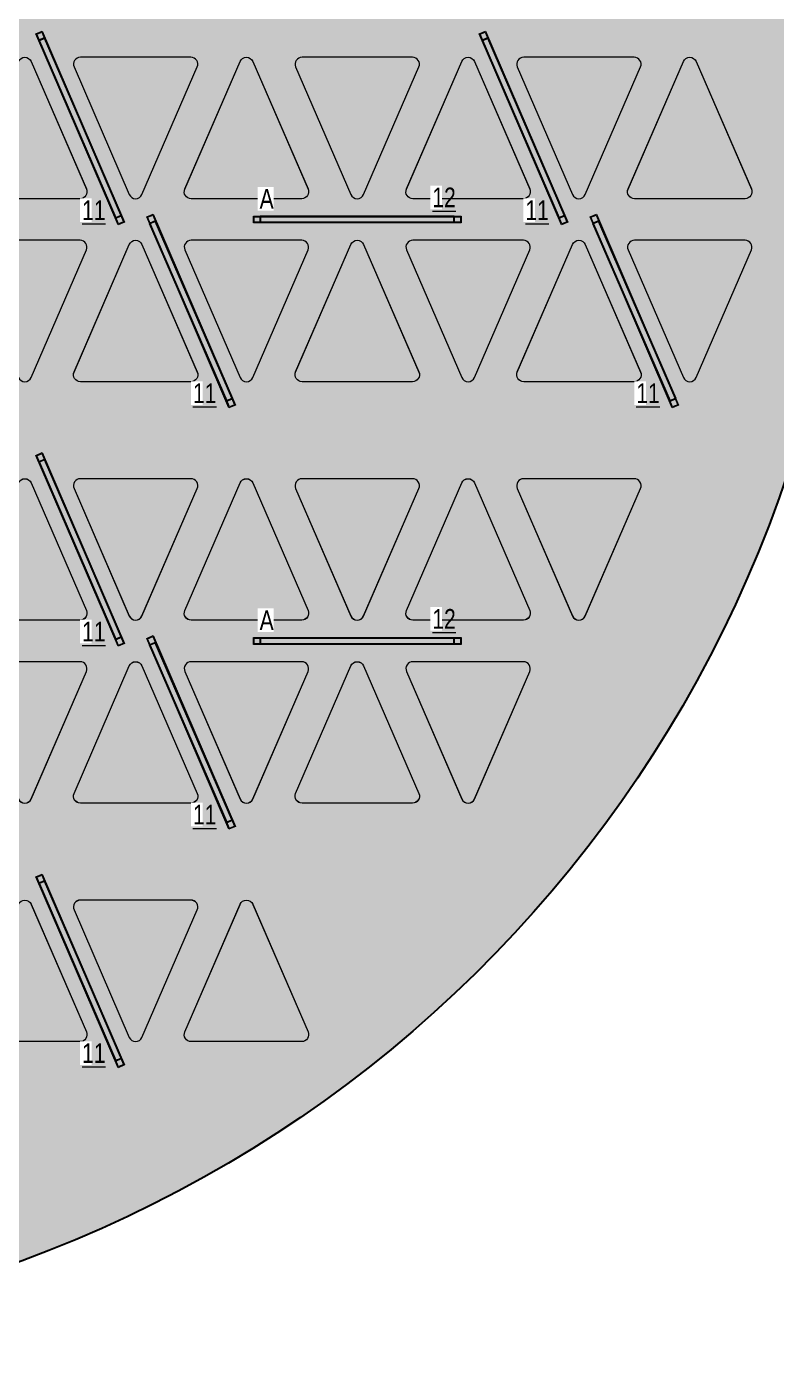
# Model space of a CAD drawing. Header units: millimetres. Extents: x -547274 to 397870, y -45599 to 141350.
# Drawn here: x -59006 to -53597, y 106111 to 115820 of the extents above; entities that cross this region are included whole.
import ezdxf

# ---------------------------------------------------------------- set-up
doc = ezdxf.new("R2010")
doc.units = ezdxf.units.MM
for name, color, linetype, lineweight in [('_ЭОМ_ОБЩ_Освещение_текст тип светильника', 172, 'Continuous', 50), ('_ЭОМ_светильник А', 1, 'Continuous', 35), ('_ЭОМ_светильник Р', 4, 'Continuous', 35), ('АР_Потолки_Штриховка', 252, 'Continuous', 0)]:
    doc.layers.add(name, color=color, linetype=linetype, lineweight=lineweight)
doc.layers.add('RAL 9010', color=7, linetype='Continuous')
for name, color, linetype, lineweight, true_color in [('АР_Потолок_RAL 095 85 40', 7, 'Continuous', 5, 0xddc87a), ('АР_Потолок_RAL 100 70 20', 7, 'Continuous', 5, 0xb3ac85), ('АР_Потолок_Покраска', 7, 'Continuous', 5, 0x007399)]:
    doc.layers.add(name, color=color, linetype=linetype, lineweight=lineweight, true_color=true_color)
doc.styles.add('ГОСТ', font='cad.shx', dxfattribs={"width": 0.8})

# ---------------------------------------------------------------- blocks, each defined once
blk = doc.blocks.new('RVE-PLS5070-1500-P')
at = {"color": 0, "linetype": 'ByBlock', "lineweight": -2, "ltscale": 40}
for points in [[(750, -25), (-750, -25), (-750, 25), (750, 25)], [(745, -20), (-745, -20), (-745, 20), (745, 20)]]:
    blk.add_lwpolyline(points, close=True, dxfattribs=at)

msp = doc.modelspace()

# ---------------------------------------------------------------- hatches: boundary and pattern name
at = {"layer": 'RAL 9010', "ltscale": 100, "true_color": 0xe1be89}
h = msp.add_hatch(color=31, dxfattribs=at)
h.dxf.hatch_style = 1
h.paths.add_polyline_path([(-57776.0873375806, 115530.8079810905, 0.539690900055195), (-57821.96767303203, 115600.6824583525), (-58619.67044902113, 115600.6824583525, 0.5396909000551948), (-58665.55078418527, 115530.8079815281), (-58266.69939611963, 114610.057442022, 0.6566107862158973), (-58174.93872545669, 114610.057442022)])
h = msp.add_hatch(color=31, dxfattribs=at)
h.dxf.hatch_style = 1
h.paths.add_polyline_path([(-55774.93872545763, 115570.5569352631, 0.6566107861821062), (-55866.6993961187, 115570.5569352631), (-56265.55078418433, 114649.8063958763, 0.5396909000704397), (-56219.67044902113, 114579.9319190497), (-55421.96767303203, 114579.9319190497, 0.539690900070439), (-55376.08733758154, 114649.8063963139)])
h = msp.add_hatch(color=31, dxfattribs=at)
h.dxf.hatch_style = 1
h.paths.add_polyline_path([(-57819.67044906027, 114279.9319190497, 0.5396909000551953), (-57865.55078416971, 114210.0574423085), (-57466.69939611963, 113289.3069028384, 0.6566107862158973), (-57374.93872545669, 113289.3069028384), (-56976.08733759615, 114210.057441871, 0.5396909000551949), (-57021.96767299289, 114279.9319190497)])
h = msp.add_hatch(color=31, dxfattribs=at)
h.dxf.hatch_style = 1
h.paths.add_polyline_path([(-55465.55078418527, 113329.0558565713, 0.5396909000551949), (-55419.67044902113, 113259.1813797469), (-54621.96767303203, 113259.1813797469, 0.5396909000551949), (-54576.0873375806, 113329.0558570089), (-54974.93872545669, 114249.8063960774, 0.6566107862158973), (-55066.69939611963, 114249.8063960774)])
h = msp.add_hatch(color=31, dxfattribs=at)
h.dxf.hatch_style = 1
h.paths.add_polyline_path([(-58974.93872545763, 112529.0558566575, 0.6566107861821062), (-59066.6993961187, 112529.0558566575), (-59465.55078418433, 111608.3053172707, 0.5396909000704397), (-59419.67044902113, 111538.430840444), (-58621.96767303203, 111538.430840444, 0.539690900070439), (-58576.08733758154, 111608.3053177082)])
h = msp.add_hatch(color=31, dxfattribs=at)
h.dxf.hatch_style = 1
h.paths.add_polyline_path([(-56666.69939611963, 111568.5563634164, 0.6566107862158973), (-56574.93872545669, 111568.5563634164), (-56176.0873375806, 112489.3069024849, 0.5396909000551949), (-56221.96767303203, 112559.1813797469), (-57019.67044902113, 112559.1813797469, 0.5396909000551949), (-57065.55078418527, 112489.3069029224)])
h = msp.add_hatch(color=31, dxfattribs=at)
h.dxf.hatch_style = 1
h.paths.add_polyline_path([(-58174.93872545669, 111208.3053174717, 0.6566107862158973), (-58266.69939611963, 111208.3053174717), (-58665.55078418527, 110287.5547779657, 0.5396909000551949), (-58619.67044902113, 110217.6803011412), (-57821.96767303203, 110217.6803011412, 0.5396909000551945), (-57776.0873375806, 110287.5547784032)])
h = msp.add_hatch(color=31, dxfattribs=at)
h.dxf.hatch_style = 1
h.paths.add_polyline_path([(-55866.69939611963, 110247.8058242328, 0.6566107862158973), (-55774.93872545669, 110247.8058242328), (-55376.08733759615, 111168.5563632653, 0.5396909000551943), (-55421.96767299289, 111238.430840444), (-56219.67044906027, 111238.430840444, 0.5396909000551955), (-56265.55078416971, 111168.5563637029)])
h = msp.add_hatch(color=31, dxfattribs=at)
h.dxf.hatch_style = 1
h.paths.add_polyline_path([(-57374.93872545763, 109487.5547780518, 0.6566107861821062), (-57466.6993961187, 109487.5547780518), (-57865.55078418433, 108566.804238665, 0.5396909000704397), (-57819.67044902113, 108496.9297618384), (-57021.96767303203, 108496.9297618384, 0.539690900070439), (-56976.08733758154, 108566.8042391026)])
at = {"layer": 'АР_Потолки_Штриховка', "ltscale": 100, "true_color": 0xf8f6b0}
h = msp.add_hatch(color=51, dxfattribs=at)
h.dxf.hatch_style = 1
h.paths.add_polyline_path([(-58326.23800943852, 114460.5081544036), (-58878.71103380681, 115735.9976959342), (-58915.41530130864, 115720.0981143827), (-58362.94227694035, 114444.6085727329)])
h = msp.add_hatch(color=51, dxfattribs=at)
h.dxf.hatch_style = 1
h.paths.add_polyline_path([(-55126.23800943852, 114460.5081544036), (-55678.71103380681, 115735.9976959342), (-55715.41530130864, 115720.0981143827), (-55162.94227694035, 114444.6085727329)])
h = msp.add_hatch(color=51, dxfattribs=at)
h.dxf.hatch_style = 1
h.paths.add_polyline_path([(-57526.23800943852, 113139.7576151604), (-58078.71103380681, 114415.247156691), (-58115.41530130864, 114399.3475751395), (-57562.94227694035, 113123.8580334897)])
h = msp.add_hatch(color=51, dxfattribs=at)
h.dxf.hatch_style = 1
h.paths.add_polyline_path([(-57315.81817816258, 114449.9319190497), (-55925.81817816258, 114449.9319190497), (-55925.81817816258, 114409.9319190497), (-57315.81817816258, 114409.9319190497)])
h = msp.add_hatch(color=51, dxfattribs=at)
h.dxf.hatch_style = 1
h.paths.add_polyline_path([(-54326.23800943852, 113139.7576151604), (-54878.71103380681, 114415.247156691), (-54915.41530130864, 114399.3475751395), (-54362.94227694035, 113123.8580334897)])
h = msp.add_hatch(color=51, dxfattribs=at)
h.dxf.hatch_style = 1
h.paths.add_polyline_path([(-58326.23800943852, 111419.007075798), (-58878.71103380681, 112694.4966173286), (-58915.41530130864, 112678.597035777), (-58362.94227694035, 111403.1074941272)])
h = msp.add_hatch(color=51, dxfattribs=at)
h.dxf.hatch_style = 1
h.paths.add_polyline_path([(-57526.23800943852, 110098.2565365548), (-58078.71103380681, 111373.7460780854), (-58115.41530130864, 111357.8464965338), (-57562.94227694035, 110082.356954884)])
h = msp.add_hatch(color=51, dxfattribs=at)
h.dxf.hatch_style = 1
h.paths.add_polyline_path([(-57315.81817816258, 111408.430840444), (-55925.81817816258, 111408.430840444), (-55925.81817816258, 111368.430840444), (-57315.81817816258, 111368.430840444)])
h = msp.add_hatch(color=51, dxfattribs=at)
h.dxf.hatch_style = 1
h.paths.add_polyline_path([(-58326.23800943852, 108377.5059971923), (-58878.71103380681, 109652.9955387229), (-58915.41530130864, 109637.0959571714), (-58362.94227694035, 108361.6064155216)])
at = {"layer": 'АР_Потолок_RAL 095 85 40', "transparency": 33554687}
h = msp.add_hatch(color=256, dxfattribs=at)
h.dxf.hatch_style = 1
h.paths.add_polyline_path([(-58974.93872545763, 115570.5569352631, 0.6566107861821062), (-59066.6993961187, 115570.5569352631), (-59465.55078418433, 114649.8063958763, 0.5396909000704397), (-59419.67044902113, 114579.9319190497), (-58621.96767303203, 114579.9319190497, 0.539690900070439), (-58576.08733758154, 114649.8063963139)])
h = msp.add_hatch(color=256, dxfattribs=at)
h.dxf.hatch_style = 1
h.paths.add_polyline_path([(-56666.69939611963, 114610.057442022, 0.6566107862158973), (-56574.93872545669, 114610.057442022), (-56176.0873375806, 115530.8079810905, 0.5396909000551949), (-56221.96767303203, 115600.6824583525), (-57019.67044902113, 115600.6824583525, 0.5396909000551949), (-57065.55078418527, 115530.8079815281)])
h = msp.add_hatch(color=256, dxfattribs=at)
h.dxf.hatch_style = 1
h.paths.add_polyline_path([(-54174.93872545763, 115570.5569352631, 0.6566107861821062), (-54266.6993961187, 115570.5569352631), (-54665.55078418433, 114649.8063958763, 0.5396909000704397), (-54619.67044902113, 114579.9319190497), (-53821.96767303203, 114579.9319190497, 0.539690900070439), (-53776.08733758154, 114649.8063963139)])
h = msp.add_hatch(color=256, dxfattribs=at)
h.dxf.hatch_style = 1
h.paths.add_polyline_path([(-58174.93872545669, 114249.8063960774, 0.6566107862158973), (-58266.69939611963, 114249.8063960774), (-58665.55078418527, 113329.0558565713, 0.5396909000551949), (-58619.67044902113, 113259.1813797469), (-57821.96767303203, 113259.1813797469, 0.5396909000551945), (-57776.0873375806, 113329.0558570089)])
h = msp.add_hatch(color=256, dxfattribs=at)
h.dxf.hatch_style = 1
h.paths.add_polyline_path([(-55866.69939611963, 113289.3069028384, 0.6566107862158973), (-55774.93872545669, 113289.3069028384), (-55376.08733759615, 114210.057441871, 0.5396909000551943), (-55421.96767299289, 114279.9319190497), (-56219.67044906027, 114279.9319190497, 0.5396909000551955), (-56265.55078416971, 114210.0574423085)])
h = msp.add_hatch(color=256, dxfattribs=at)
h.dxf.hatch_style = 1
h.paths.add_polyline_path([(-57374.93872545763, 112529.0558566575, 0.6566107861821062), (-57466.6993961187, 112529.0558566575), (-57865.55078418433, 111608.3053172707, 0.5396909000704397), (-57819.67044902113, 111538.430840444), (-57021.96767303203, 111538.430840444, 0.539690900070439), (-56976.08733758154, 111608.3053177082)])
h = msp.add_hatch(color=256, dxfattribs=at)
h.dxf.hatch_style = 1
h.paths.add_polyline_path([(-55066.69939611963, 111568.5563634164, 0.6566107862158973), (-54974.93872545669, 111568.5563634164), (-54576.0873375806, 112489.3069024849, 0.5396909000551949), (-54621.96767303203, 112559.1813797469), (-55419.67044902113, 112559.1813797469, 0.5396909000551949), (-55465.55078418527, 112489.3069029224)])
h = msp.add_hatch(color=256, dxfattribs=at)
h.dxf.hatch_style = 1
h.paths.add_polyline_path([(-59066.69939611963, 110247.8058242328, 0.6566107862158973), (-58974.93872545669, 110247.8058242328), (-58576.08733759615, 111168.5563632653, 0.5396909000551943), (-58621.96767299289, 111238.430840444), (-59419.67044906027, 111238.430840444, 0.5396909000551955), (-59465.55078416971, 111168.5563637029)])
h = msp.add_hatch(color=256, dxfattribs=at)
h.dxf.hatch_style = 1
h.paths.add_polyline_path([(-57065.55078418527, 110287.5547779657, 0.5396909000551949), (-57019.67044902113, 110217.6803011412), (-56221.96767303203, 110217.6803011412, 0.5396909000551949), (-56176.0873375806, 110287.5547784032), (-56574.93872545669, 111208.3053174717, 0.6566107862158973), (-56666.69939611963, 111208.3053174717)])
h = msp.add_hatch(color=256, dxfattribs=at)
h.dxf.hatch_style = 1
h.paths.add_polyline_path([(-57776.0873375806, 109447.8058238792, 0.539690900055195), (-57821.96767303203, 109517.6803011412), (-58619.67044902113, 109517.6803011412, 0.5396909000551948), (-58665.55078418527, 109447.8058243168), (-58266.69939611963, 108527.0552848107, 0.6566107862158973), (-58174.93872545669, 108527.0552848107)])
at = {"layer": 'АР_Потолок_RAL 100 70 20', "transparency": 33554687}
h = msp.add_hatch(color=256, dxfattribs=at)
h.dxf.hatch_style = 1
h.paths.add_polyline_path([(-57374.93872545763, 115570.5569352631, 0.6566107861821062), (-57466.6993961187, 115570.5569352631), (-57865.55078418433, 114649.8063958763, 0.5396909000704397), (-57819.67044902113, 114579.9319190497), (-57021.96767303203, 114579.9319190497, 0.539690900070439), (-56976.08733758154, 114649.8063963139)])
h = msp.add_hatch(color=256, dxfattribs=at)
h.dxf.hatch_style = 1
h.paths.add_polyline_path([(-55066.69939611963, 114610.057442022, 0.6566107862158973), (-54974.93872545669, 114610.057442022), (-54576.0873375806, 115530.8079810905, 0.5396909000551949), (-54621.96767303203, 115600.6824583525), (-55419.67044902113, 115600.6824583525, 0.5396909000551949), (-55465.55078418527, 115530.8079815281)])
h = msp.add_hatch(color=256, dxfattribs=at)
h.dxf.hatch_style = 1
h.paths.add_polyline_path([(-59066.69939611963, 113289.3069028384, 0.6566107862158973), (-58974.93872545669, 113289.3069028384), (-58576.08733759615, 114210.057441871, 0.5396909000551943), (-58621.96767299289, 114279.9319190497), (-59419.67044906027, 114279.9319190497, 0.5396909000551955), (-59465.55078416971, 114210.0574423085)])
h = msp.add_hatch(color=256, dxfattribs=at)
h.dxf.hatch_style = 1
h.paths.add_polyline_path([(-57065.55078418527, 113329.0558565713, 0.5396909000551949), (-57019.67044902113, 113259.1813797469), (-56221.96767303203, 113259.1813797469, 0.5396909000551949), (-56176.0873375806, 113329.0558570089), (-56574.93872545669, 114249.8063960774, 0.6566107862158973), (-56666.69939611963, 114249.8063960774)])
h = msp.add_hatch(color=256, dxfattribs=at)
h.dxf.hatch_style = 1
h.paths.add_polyline_path([(-54266.69939611963, 113289.3069028384, 0.6566107862158973), (-54174.93872545669, 113289.3069028384), (-53776.08733759615, 114210.057441871, 0.5396909000551943), (-53821.96767299289, 114279.9319190497), (-54619.67044906027, 114279.9319190497, 0.5396909000551955), (-54665.55078416971, 114210.0574423085)])
h = msp.add_hatch(color=256, dxfattribs=at)
h.dxf.hatch_style = 1
h.paths.add_polyline_path([(-57776.0873375806, 112489.3069024849, 0.539690900055195), (-57821.96767303203, 112559.1813797469), (-58619.67044902113, 112559.1813797469, 0.5396909000551948), (-58665.55078418527, 112489.3069029224), (-58266.69939611963, 111568.5563634164, 0.6566107862158973), (-58174.93872545669, 111568.5563634164)])
h = msp.add_hatch(color=256, dxfattribs=at)
h.dxf.hatch_style = 1
h.paths.add_polyline_path([(-55774.93872545763, 112529.0558566575, 0.6566107861821062), (-55866.6993961187, 112529.0558566575), (-56265.55078418433, 111608.3053172707, 0.5396909000704397), (-56219.67044902113, 111538.430840444), (-55421.96767303203, 111538.430840444, 0.539690900070439), (-55376.08733758154, 111608.3053177082)])
h = msp.add_hatch(color=256, dxfattribs=at)
h.dxf.hatch_style = 1
h.paths.add_polyline_path([(-57819.67044906027, 111238.430840444, 0.5396909000551953), (-57865.55078416971, 111168.5563637029), (-57466.69939611963, 110247.8058242328, 0.6566107862158973), (-57374.93872545669, 110247.8058242328), (-56976.08733759615, 111168.5563632653, 0.5396909000551949), (-57021.96767299289, 111238.430840444)])
h = msp.add_hatch(color=256, dxfattribs=at)
h.dxf.hatch_style = 1
h.paths.add_polyline_path([(-58974.93872545763, 109487.5547780518, 0.6566107861821062), (-59066.6993961187, 109487.5547780518), (-59465.55078418433, 108566.804238665, 0.5396909000704397), (-59419.67044902113, 108496.9297618384), (-58621.96767303203, 108496.9297618384, 0.539690900070439), (-58576.08733758154, 108566.8042391026)])
at = {"layer": 'АР_Потолок_Покраска'}
h = msp.add_hatch(dxfattribs=at)
h.set_pattern_fill('CROSS', color=256, scale=25)
h.set_pattern_definition([(0, (0, 0), (158.75, 158.75), [79.375, -238.125]), (90, (39.6875, -39.6875), (-158.75, 158.75), [79.375, -238.125])])
h.paths.add_polyline_path([(-59095.75909551562, 112400.6824583648), (-59495.75909551562, 112400.6824583648), (-59495.75909551556, 112800.6824583648), (-59095.75909551565, 112800.6824583648)], flags=16)
edge = h.paths.add_edge_path()
edge.add_line((-75318.65711988448, 112800.6872824757), (-75318.65621402282, 118400.7051538053))
edge.add_line((-75318.65621402282, 118400.7051538053), (-52995.75909551513, 118400.6824583647))
edge.add_line((-52995.75909551513, 118400.6824583647), (-52995.75909551525, 124800.6824583525))
edge.add_line((-52995.75909551525, 124800.6824583525), (-53495.75909551539, 124800.6824583525))
edge.add_line((-53495.75909551539, 124800.6824583525), (-53495.75909551539, 124500.6824583525))
edge.add_line((-53495.75909551539, 124500.6824583525), (-59095.75909551562, 124500.6824583525))
edge.add_line((-59095.75909551562, 124500.6824583525), (-59095.75909551562, 127350.6824583525))
edge.add_line((-59095.75909551562, 127350.6824583525), (-49605.75909737786, 127350.6824583523))
edge.add_line((-49605.75909737786, 127350.6824583523), (-49605.75910657821, 124550.6824583525))
edge.add_line((-49605.75910657821, 124550.6824583525), (-47965.75909551531, 124550.6824583525))
edge.add_line((-47965.75909551531, 124550.6824583525), (-47965.75909551531, 121094.6499491803))
edge.add_line((-47965.75909551531, 121094.6499491803), (-47195.9223950997, 121094.6499491803))
edge.add_line((-47195.9223950997, 121094.6499491803), (-47195.85140171847, 118800.6824583525))
edge.add_line((-47195.85140171847, 118800.6824583525), (-47495.75909551527, 118800.6824583525))
edge.add_line((-47495.75909551527, 118800.6824583525), (-47495.75909551527, 118400.6824583525))
edge.add_line((-47495.75909551527, 118400.6824583525), (-47195.75909551528, 118400.6824583648))
edge.add_line((-47195.75909551528, 118400.6824583648), (-47195.75909551528, 115850.6824583648))
edge.add_line((-47195.75909551528, 115850.6824583648), (-53060.75909551539, 115850.6824583603))
edge.add_line((-53060.75909551539, 115850.6824583603), (-53060.75909551102, 114910.6824584058))
edge.add_arc((-62185.86614970997, 115502.5789154782), 9144.283469276654, 272.8206375194019, 356.28873106615686, ccw=False)
edge.add_line((-61735.88026475391, 106369.3739539203), (-62545.88026494134, 106369.3739539417))
edge.add_line((-62545.88026494134, 106369.3739539417), (-62545.88150275618, 102401.5583957712))
edge.add_line((-62545.88150275618, 102401.5583957712), (-65255.75701391246, 102401.5583957712))
edge.add_line((-65255.75701391246, 102401.5583957712), (-65255.75701391246, 106400.6824583525))
edge.add_line((-65255.75701391246, 106400.6824583525), (-65095.759095516, 106400.6824583525))
edge.add_line((-65095.759095516, 106400.6824583525), (-65095.75909551579, 112800.6824583525))
edge.add_line((-65095.75909551579, 112800.6824583525), (-75318.65711988448, 112800.6872824757))

# ---------------------------------------------------------------- linework, layer by layer
msp.add_lwpolyline([(-75318.65621402282, 118400.7051538053), (-52995.75909551513, 118400.6824583647), (-52995.75909551525, 124800.6824583525), (-53495.75909551539, 124800.6824583525), (-53495.75909551539, 124500.6824583525), (-59095.75909551562, 124500.6824583525), (-59095.75909551562, 127350.6824583525), (-49605.75909737786, 127350.6824583523), (-49605.75910657821, 124550.6824583525), (-47965.75909551531, 124550.6824583525), (-47965.75909551531, 121094.6499491803), (-47195.9223950997, 121094.6499491803), (-47195.85140171847, 118800.6824583525), (-47495.75909551527, 118800.6824583525), (-47495.75909551527, 118400.6824583525), (-47195.75909551528, 118400.6824583648), (-47195.75909551528, 115850.6824583648), (-53060.75909551539, 115850.6824583603), (-53060.75909551102, 114910.6824584058, -0.3812035354375316), (-61735.88026475391, 106369.3739539203), (-62545.88026494134, 106369.3739539417), (-62545.88150275618, 102401.5583957712)], format="xyb")
at = {"layer": 'АР_Потолки_Штриховка', "color": 18, "ltscale": 100, "true_color": 0x000000}
for points in [[(-58319.64380930425, 114457.9156772012), (-58876.11044786931, 115742.5731772298), (-58921.99078272343, 115722.698700201), (-58365.52414415837, 114438.0412001724)], [(-58326.21929071904, 114460.5162630195), (-58878.71103380681, 115735.9976959342), (-58915.41530130864, 115720.0981143827), (-58362.92355822087, 114444.616681468)], [(-55119.64380930425, 114457.9156772012), (-55676.11044786931, 115742.5731772298), (-55721.99078272343, 115722.698700201), (-55165.52414415837, 114438.0412001724)], [(-55126.21929071904, 114460.5162630195), (-55678.71103380681, 115735.9976959342), (-55715.41530130864, 115720.0981143827), (-55162.92355822087, 114444.616681468)], [(-57519.64380930425, 113137.165137958), (-58076.11044786931, 114421.8226379866), (-58121.99078272343, 114401.9481609578), (-57565.52414415837, 113117.2906609292)], [(-57526.21929071904, 113139.7657237763), (-58078.71103380681, 114415.247156691), (-58115.41530130864, 114399.3475751395), (-57562.92355822087, 113123.8661422247)], [(-57320.81817816258, 114454.9319190497), (-55920.81817816258, 114454.9319190497), (-55920.81817816258, 114404.9319190497), (-57320.81817816258, 114404.9319190497)], [(-57315.81817816258, 114449.9319190497), (-55925.81817816258, 114449.9319190497), (-55925.81817816258, 114409.9319190497), (-57315.81817816258, 114409.9319190497)], [(-54319.64380930425, 113137.165137958), (-54876.11044786931, 114421.8226379866), (-54921.99078272343, 114401.9481609578), (-54365.52414415837, 113117.2906609292)], [(-54326.21929071904, 113139.7657237763), (-54878.71103380681, 114415.247156691), (-54915.41530130864, 114399.3475751395), (-54362.92355822087, 113123.8661422247)], [(-58319.64380930425, 111416.4145985956), (-58876.11044786931, 112701.0720986242), (-58921.99078272343, 112681.1976215953), (-58365.52414415837, 111396.5401215667)], [(-58326.21929071904, 111419.0151844139), (-58878.71103380681, 112694.4966173286), (-58915.41530130864, 112678.597035777), (-58362.92355822087, 111403.1156028623)], [(-57519.64380930425, 110095.6640593523), (-58076.11044786931, 111380.321559381), (-58121.99078272343, 111360.4470823521), (-57565.52414415837, 110075.7895823235)], [(-57526.21929071904, 110098.2646451706), (-58078.71103380681, 111373.7460780854), (-58115.41530130864, 111357.8464965338), (-57562.92355822087, 110082.3650636191)], [(-57320.81817816258, 111413.430840444), (-55920.81817816258, 111413.430840444), (-55920.81817816258, 111363.430840444), (-57320.81817816258, 111363.430840444)], [(-57315.81817816258, 111408.430840444), (-55925.81817816258, 111408.430840444), (-55925.81817816258, 111368.430840444), (-57315.81817816258, 111368.430840444)], [(-58319.64380930425, 108374.9135199899), (-58876.11044786931, 109659.5710200185), (-58921.99078272343, 109639.6965429897), (-58365.52414415837, 108355.0390429611)], [(-58326.21929071904, 108377.5141058082), (-58878.71103380681, 109652.9955387229), (-58915.41530130864, 109637.0959571714), (-58362.92355822087, 108361.6145242567)]]:
    msp.add_lwpolyline(points, close=True, dxfattribs=at)
at = {"layer": 'АР_Потолки_Штриховка', "color": 18, "lineweight": 18, "ltscale": 100, "true_color": 0x000000}
for points in [[(-58319.64380930441, 114457.4167564336), (-58876.11044786948, 115742.0742564622), (-58921.9907827236, 115722.1997794333), (-58365.52414415854, 114437.5422794047)], [(-58326.21929071921, 114460.0173422519), (-58878.71103380698, 115735.4987751666), (-58915.41530130881, 115719.5991936151), (-58362.92355822104, 114444.1177607003)], [(-55119.64380930441, 114457.4167564336), (-55676.11044786948, 115742.0742564622), (-55721.9907827236, 115722.1997794333), (-55165.52414415854, 114437.5422794047)], [(-55126.21929071921, 114460.0173422519), (-55678.71103380698, 115735.4987751666), (-55715.41530130881, 115719.5991936151), (-55162.92355822104, 114444.1177607003)], [(-57519.64380930441, 113136.6662171904), (-58076.11044786948, 114421.323717219), (-58121.9907827236, 114401.4492401901), (-57565.52414415854, 113116.7917401615)], [(-57526.21929071921, 113139.2668030086), (-58078.71103380698, 114414.7482359234), (-58115.41530130881, 114398.8486543718), (-57562.92355822104, 113123.3672214571)], [(-57320.81817816275, 114454.432998282), (-55920.81817816275, 114454.432998282), (-55920.81817816275, 114404.432998282), (-57320.81817816275, 114404.432998282)], [(-57315.81817816275, 114449.432998282), (-55925.81817816275, 114449.432998282), (-55925.81817816275, 114409.432998282), (-57315.81817816275, 114409.432998282)], [(-54319.64380930441, 113136.6662171904), (-54876.11044786948, 114421.323717219), (-54921.9907827236, 114401.4492401901), (-54365.52414415854, 113116.7917401615)], [(-54326.21929071921, 113139.2668030086), (-54878.71103380698, 114414.7482359234), (-54915.41530130881, 114398.8486543718), (-54362.92355822104, 113123.3672214571)], [(-58319.64380930441, 111415.9156778279), (-58876.11044786948, 112700.5731778565), (-58921.9907827236, 112680.6987008277), (-58365.52414415854, 111396.0412007991)], [(-58326.21929071921, 111418.5162636462), (-58878.71103380698, 112693.997696561), (-58915.41530130881, 112678.0981150094), (-58362.92355822104, 111402.6166820947)], [(-57519.64380930441, 110095.1651385847), (-58076.11044786948, 111379.8226386133), (-58121.9907827236, 111359.9481615845), (-57565.52414415854, 110075.2906615559)], [(-57526.21929071921, 110097.765724403), (-58078.71103380698, 111373.2471573177), (-58115.41530130881, 111357.3475757662), (-57562.92355822104, 110081.8661428514)], [(-57320.81817816275, 111412.9319196764), (-55920.81817816275, 111412.9319196764), (-55920.81817816275, 111362.9319196764), (-57320.81817816275, 111362.9319196764)], [(-57315.81817816275, 111407.9319196764), (-55925.81817816275, 111407.9319196764), (-55925.81817816275, 111367.9319196764), (-57315.81817816275, 111367.9319196764)], [(-58319.64380930441, 108374.4145992223), (-58876.11044786948, 109659.0720992509), (-58921.9907827236, 109639.197622222), (-58365.52414415854, 108354.5401221934)], [(-58326.21929071921, 108377.0151850406), (-58878.71103380698, 109652.4966179553), (-58915.41530130881, 109636.5970364037), (-58362.92355822104, 108361.115603489)]]:
    msp.add_lwpolyline(points, close=True, dxfattribs=at)
at = {"layer": 'АР_Потолки_Штриховка', "color": 18, "ltscale": 100, "true_color": 0x000000}
for points in [[(-58576.0873374796, 114649.8063960785, -0.5396909000634912), (-58621.9676732874, 114579.9319190497), (-59419.6704492426, 114579.9319190497, -0.5396909000634947), (-59465.55078409673, 114649.8063960785), (-59066.69939611913, 115570.5569352622, -0.6566107861974896), (-58974.9387254572, 115570.5569352622), (-58576.0873374796, 114649.8063960785)], [(-57776.0873374796, 115530.8079813237, 0.5396909000634912), (-57821.9676732874, 115600.6824583525), (-58619.6704492426, 115600.6824583525, 0.5396909000634947), (-58665.55078409673, 115530.8079813237), (-58266.69939611913, 114610.0574420208, 0.6566107861974896), (-58174.9387254572, 114610.0574420208), (-57776.0873374796, 115530.8079813237)], [(-56976.0873374796, 114649.8063960785, -0.5396909000634912), (-57021.9676732874, 114579.9319190497), (-57819.6704492426, 114579.9319190497, -0.5396909000634947), (-57865.55078409673, 114649.8063960785), (-57466.69939611913, 115570.5569352622, -0.6566107861974896), (-57374.9387254572, 115570.5569352622), (-56976.0873374796, 114649.8063960785)], [(-56176.0873374796, 115530.8079813237, 0.5396909000634912), (-56221.9676732874, 115600.6824583525), (-57019.6704492426, 115600.6824583525, 0.5396909000634947), (-57065.55078409673, 115530.8079813237), (-56666.69939611913, 114610.0574420208, 0.6566107861974896), (-56574.9387254572, 114610.0574420208), (-56176.0873374796, 115530.8079813237)], [(-55376.0873374796, 114649.8063960785, -0.5396909000634912), (-55421.9676732874, 114579.9319190497), (-56219.6704492426, 114579.9319190497, -0.5396909000634947), (-56265.55078409673, 114649.8063960785), (-55866.69939611913, 115570.5569352622, -0.6566107861974896), (-55774.9387254572, 115570.5569352622), (-55376.0873374796, 114649.8063960785)], [(-54576.0873374796, 115530.8079813237, 0.5396909000634912), (-54621.9676732874, 115600.6824583525), (-55419.6704492426, 115600.6824583525, 0.5396909000634947), (-55465.55078409673, 115530.8079813237), (-55066.69939611913, 114610.0574420208, 0.6566107861974896), (-54974.9387254572, 114610.0574420208), (-54576.0873374796, 115530.8079813237)], [(-53776.0873374796, 114649.8063960785, -0.5396909000634912), (-53821.9676732874, 114579.9319190497), (-54619.6704492426, 114579.9319190497, -0.5396909000634947), (-54665.55078409673, 114649.8063960785), (-54266.69939611913, 115570.5569352622, -0.6566107861974896), (-54174.9387254572, 115570.5569352622), (-53776.0873374796, 114649.8063960785)], [(-58576.0873374796, 114210.0574421401, 0.5396909000634912), (-58621.9676732874, 114279.9319190497), (-59419.6704492426, 114279.9319190497, 0.5396909000634947), (-59465.55078409673, 114210.0574421401), (-59066.69939611913, 113289.3069028372, 0.6566107861974896), (-58974.9387254572, 113289.3069028372), (-58576.0873374796, 114210.0574421401)], [(-57776.0873374796, 113329.0558567757, -0.5396909000634912), (-57821.9676732874, 113259.1813797469), (-58619.6704492426, 113259.1813797469, -0.5396909000634947), (-58665.55078409673, 113329.0558567757), (-58266.69939611913, 114249.8063960785, -0.6566107861974896), (-58174.9387254572, 114249.8063960785), (-57776.0873374796, 113329.0558567757)], [(-56976.0873374796, 114210.0574421401, 0.5396909000634912), (-57021.9676732874, 114279.9319190497), (-57819.6704492426, 114279.9319190497, 0.5396909000634947), (-57865.55078409673, 114210.0574421401), (-57466.69939611913, 113289.3069028372, 0.6566107861974896), (-57374.9387254572, 113289.3069028372), (-56976.0873374796, 114210.0574421401)], [(-56176.0873374796, 113329.0558567757, -0.5396909000634912), (-56221.9676732874, 113259.1813797469), (-57019.6704492426, 113259.1813797469, -0.5396909000634947), (-57065.55078409673, 113329.0558567757), (-56666.69939611913, 114249.8063960785, -0.6566107861974896), (-56574.9387254572, 114249.8063960785), (-56176.0873374796, 113329.0558567757)], [(-55376.0873374796, 114210.0574421401, 0.5396909000634912), (-55421.9676732874, 114279.9319190497), (-56219.6704492426, 114279.9319190497, 0.5396909000634947), (-56265.55078409673, 114210.0574421401), (-55866.69939611913, 113289.3069028372, 0.6566107861974896), (-55774.9387254572, 113289.3069028372), (-55376.0873374796, 114210.0574421401)], [(-54576.0873374796, 113329.0558567757, -0.5396909000634912), (-54621.9676732874, 113259.1813797469), (-55419.6704492426, 113259.1813797469, -0.5396909000634947), (-55465.55078409673, 113329.0558567757), (-55066.69939611913, 114249.8063960785, -0.6566107861974896), (-54974.9387254572, 114249.8063960785), (-54576.0873374796, 113329.0558567757)], [(-53776.0873374796, 114210.0574421401, 0.5396909000634912), (-53821.9676732874, 114279.9319190497), (-54619.6704492426, 114279.9319190497, 0.5396909000634947), (-54665.55078409673, 114210.0574421401), (-54266.69939611913, 113289.3069028372, 0.6566107861974896), (-54174.9387254572, 113289.3069028372), (-53776.0873374796, 114210.0574421401)], [(-58576.0873374796, 111608.3053174729, -0.5396909000634912), (-58621.9676732874, 111538.430840444), (-59419.6704492426, 111538.430840444, -0.5396909000634947), (-59465.55078409673, 111608.3053174729), (-59066.69939611913, 112529.0558566565, -0.6566107861974896), (-58974.9387254572, 112529.0558566565), (-58576.0873374796, 111608.3053174729)], [(-57776.0873374796, 112489.306902718, 0.5396909000634912), (-57821.9676732874, 112559.1813797469), (-58619.6704492426, 112559.1813797469, 0.5396909000634947), (-58665.55078409673, 112489.306902718), (-58266.69939611913, 111568.5563634152, 0.6566107861974896), (-58174.9387254572, 111568.5563634152), (-57776.0873374796, 112489.306902718)], [(-56976.0873374796, 111608.3053174729, -0.5396909000634912), (-57021.9676732874, 111538.430840444), (-57819.6704492426, 111538.430840444, -0.5396909000634947), (-57865.55078409673, 111608.3053174729), (-57466.69939611913, 112529.0558566565, -0.6566107861974896), (-57374.9387254572, 112529.0558566565), (-56976.0873374796, 111608.3053174729)], [(-56176.0873374796, 112489.306902718, 0.5396909000634912), (-56221.9676732874, 112559.1813797469), (-57019.6704492426, 112559.1813797469, 0.5396909000634947), (-57065.55078409673, 112489.306902718), (-56666.69939611913, 111568.5563634152, 0.6566107861974896), (-56574.9387254572, 111568.5563634152), (-56176.0873374796, 112489.306902718)], [(-55376.0873374796, 111608.3053174729, -0.5396909000634912), (-55421.9676732874, 111538.430840444), (-56219.6704492426, 111538.430840444, -0.5396909000634947), (-56265.55078409673, 111608.3053174729), (-55866.69939611913, 112529.0558566565, -0.6566107861974896), (-55774.9387254572, 112529.0558566565), (-55376.0873374796, 111608.3053174729)], [(-54576.0873374796, 112489.306902718, 0.5396909000634912), (-54621.9676732874, 112559.1813797469), (-55419.6704492426, 112559.1813797469, 0.5396909000634947), (-55465.55078409673, 112489.306902718), (-55066.69939611913, 111568.5563634152, 0.6566107861974896), (-54974.9387254572, 111568.5563634152), (-54576.0873374796, 112489.306902718)], [(-58576.0873374796, 111168.5563635344, 0.5396909000634912), (-58621.9676732874, 111238.430840444), (-59419.6704492426, 111238.430840444, 0.5396909000634947), (-59465.55078409673, 111168.5563635344), (-59066.69939611913, 110247.8058242316, 0.6566107861974896), (-58974.9387254572, 110247.8058242316), (-58576.0873374796, 111168.5563635344)], [(-57776.0873374796, 110287.5547781701, -0.5396909000634912), (-57821.9676732874, 110217.6803011412), (-58619.6704492426, 110217.6803011412, -0.5396909000634947), (-58665.55078409673, 110287.5547781701), (-58266.69939611913, 111208.3053174729, -0.6566107861974896), (-58174.9387254572, 111208.3053174729), (-57776.0873374796, 110287.5547781701)], [(-56976.0873374796, 111168.5563635344, 0.5396909000634912), (-57021.9676732874, 111238.430840444), (-57819.6704492426, 111238.430840444, 0.5396909000634947), (-57865.55078409673, 111168.5563635344), (-57466.69939611913, 110247.8058242316, 0.6566107861974896), (-57374.9387254572, 110247.8058242316), (-56976.0873374796, 111168.5563635344)], [(-56176.0873374796, 110287.5547781701, -0.5396909000634912), (-56221.9676732874, 110217.6803011412), (-57019.6704492426, 110217.6803011412, -0.5396909000634947), (-57065.55078409673, 110287.5547781701), (-56666.69939611913, 111208.3053174729, -0.6566107861974896), (-56574.9387254572, 111208.3053174729), (-56176.0873374796, 110287.5547781701)], [(-55376.0873374796, 111168.5563635344, 0.5396909000634912), (-55421.9676732874, 111238.430840444), (-56219.6704492426, 111238.430840444, 0.5396909000634947), (-56265.55078409673, 111168.5563635344), (-55866.69939611913, 110247.8058242316, 0.6566107861974896), (-55774.9387254572, 110247.8058242316), (-55376.0873374796, 111168.5563635344)], [(-58576.0873374796, 108566.8042388672, -0.5396909000634912), (-58621.9676732874, 108496.9297618384), (-59419.6704492426, 108496.9297618384, -0.5396909000634947), (-59465.55078409673, 108566.8042388672), (-59066.69939611913, 109487.5547780508, -0.6566107861974896), (-58974.9387254572, 109487.5547780508), (-58576.0873374796, 108566.8042388672)], [(-57776.0873374796, 109447.8058241124, 0.5396909000634912), (-57821.9676732874, 109517.6803011412), (-58619.6704492426, 109517.6803011412, 0.5396909000634947), (-58665.55078409673, 109447.8058241124), (-58266.69939611913, 108527.0552848095, 0.6566107861974896), (-58174.9387254572, 108527.0552848095), (-57776.0873374796, 109447.8058241124)], [(-56976.0873374796, 108566.8042388672, -0.5396909000634912), (-57021.9676732874, 108496.9297618384), (-57819.6704492426, 108496.9297618384, -0.5396909000634947), (-57865.55078409673, 108566.8042388672), (-57466.69939611913, 109487.5547780508, -0.6566107861974896), (-57374.9387254572, 109487.5547780508), (-56976.0873374796, 108566.8042388672)]]:
    msp.add_lwpolyline(points, format="xyb", dxfattribs=at)
at = {"layer": 'АР_Потолки_Штриховка', "color": 18, "lineweight": 18, "ltscale": 100, "true_color": 0x000000}
for points in [[(-58576.08733747977, 114649.3074753109, -0.5396909000634912), (-58621.96767328757, 114579.432998282), (-59419.67044924277, 114579.432998282, -0.5396909000634947), (-59465.55078409689, 114649.3074753109), (-59066.69939611929, 115570.0580144945, -0.6566107861974896), (-58974.93872545737, 115570.0580144945), (-58576.08733747977, 114649.3074753109)], [(-57776.08733747977, 115530.309060556, 0.5396909000634912), (-57821.96767328757, 115600.1835375849), (-58619.67044924277, 115600.1835375849, 0.5396909000634947), (-58665.55078409689, 115530.309060556), (-58266.69939611929, 114609.5585212532, 0.6566107861974896), (-58174.93872545737, 114609.5585212532), (-57776.08733747977, 115530.309060556)], [(-56976.08733747977, 114649.3074753109, -0.5396909000634912), (-57021.96767328757, 114579.432998282), (-57819.67044924277, 114579.432998282, -0.5396909000634947), (-57865.55078409689, 114649.3074753109), (-57466.69939611929, 115570.0580144945, -0.6566107861974896), (-57374.93872545737, 115570.0580144945), (-56976.08733747977, 114649.3074753109)], [(-56176.08733747977, 115530.309060556, 0.5396909000634912), (-56221.96767328757, 115600.1835375849), (-57019.67044924277, 115600.1835375849, 0.5396909000634947), (-57065.55078409689, 115530.309060556), (-56666.69939611929, 114609.5585212532, 0.6566107861974896), (-56574.93872545737, 114609.5585212532), (-56176.08733747977, 115530.309060556)], [(-55376.08733747977, 114649.3074753109, -0.5396909000634912), (-55421.96767328757, 114579.432998282), (-56219.67044924277, 114579.432998282, -0.5396909000634947), (-56265.55078409689, 114649.3074753109), (-55866.69939611929, 115570.0580144945, -0.6566107861974896), (-55774.93872545737, 115570.0580144945), (-55376.08733747977, 114649.3074753109)], [(-54576.08733747977, 115530.309060556, 0.5396909000634912), (-54621.96767328757, 115600.1835375849), (-55419.67044924277, 115600.1835375849, 0.5396909000634947), (-55465.55078409689, 115530.309060556), (-55066.69939611929, 114609.5585212532, 0.6566107861974896), (-54974.93872545737, 114609.5585212532), (-54576.08733747977, 115530.309060556)], [(-53776.08733747977, 114649.3074753109, -0.5396909000634912), (-53821.96767328757, 114579.432998282), (-54619.67044924277, 114579.432998282, -0.5396909000634947), (-54665.55078409689, 114649.3074753109), (-54266.69939611929, 115570.0580144945, -0.6566107861974896), (-54174.93872545737, 115570.0580144945), (-53776.08733747977, 114649.3074753109)], [(-58576.08733747977, 114209.5585213724, 0.5396909000634912), (-58621.96767328757, 114279.432998282), (-59419.67044924277, 114279.432998282, 0.5396909000634947), (-59465.55078409689, 114209.5585213724), (-59066.69939611929, 113288.8079820696, 0.6566107861974896), (-58974.93872545737, 113288.8079820696), (-58576.08733747977, 114209.5585213724)], [(-57776.08733747977, 113328.5569360081, -0.5396909000634912), (-57821.96767328757, 113258.6824589792), (-58619.67044924277, 113258.6824589792, -0.5396909000634947), (-58665.55078409689, 113328.5569360081), (-58266.69939611929, 114249.3074753109, -0.6566107861974896), (-58174.93872545737, 114249.3074753109), (-57776.08733747977, 113328.5569360081)], [(-56976.08733747977, 114209.5585213724, 0.5396909000634912), (-57021.96767328757, 114279.432998282), (-57819.67044924277, 114279.432998282, 0.5396909000634947), (-57865.55078409689, 114209.5585213724), (-57466.69939611929, 113288.8079820696, 0.6566107861974896), (-57374.93872545737, 113288.8079820696), (-56976.08733747977, 114209.5585213724)], [(-56176.08733747977, 113328.5569360081, -0.5396909000634912), (-56221.96767328757, 113258.6824589792), (-57019.67044924277, 113258.6824589792, -0.5396909000634947), (-57065.55078409689, 113328.5569360081), (-56666.69939611929, 114249.3074753109, -0.6566107861974896), (-56574.93872545737, 114249.3074753109), (-56176.08733747977, 113328.5569360081)], [(-55376.08733747977, 114209.5585213724, 0.5396909000634912), (-55421.96767328757, 114279.432998282), (-56219.67044924277, 114279.432998282, 0.5396909000634947), (-56265.55078409689, 114209.5585213724), (-55866.69939611929, 113288.8079820696, 0.6566107861974896), (-55774.93872545737, 113288.8079820696), (-55376.08733747977, 114209.5585213724)], [(-54576.08733747977, 113328.5569360081, -0.5396909000634912), (-54621.96767328757, 113258.6824589792), (-55419.67044924277, 113258.6824589792, -0.5396909000634947), (-55465.55078409689, 113328.5569360081), (-55066.69939611929, 114249.3074753109, -0.6566107861974896), (-54974.93872545737, 114249.3074753109), (-54576.08733747977, 113328.5569360081)], [(-53776.08733747977, 114209.5585213724, 0.5396909000634912), (-53821.96767328757, 114279.432998282), (-54619.67044924277, 114279.432998282, 0.5396909000634947), (-54665.55078409689, 114209.5585213724), (-54266.69939611929, 113288.8079820696, 0.6566107861974896), (-54174.93872545737, 113288.8079820696), (-53776.08733747977, 114209.5585213724)], [(-58576.08733747977, 111607.8063967052, -0.5396909000634912), (-58621.96767328757, 111537.9319196764), (-59419.67044924277, 111537.9319196764, -0.5396909000634947), (-59465.55078409689, 111607.8063967052), (-59066.69939611929, 112528.5569358889, -0.6566107861974896), (-58974.93872545737, 112528.5569358889), (-58576.08733747977, 111607.8063967052)], [(-57776.08733747977, 112488.8079819504, 0.5396909000634912), (-57821.96767328757, 112558.6824589792), (-58619.67044924277, 112558.6824589792, 0.5396909000634947), (-58665.55078409689, 112488.8079819504), (-58266.69939611929, 111568.0574426476, 0.6566107861974896), (-58174.93872545737, 111568.0574426476), (-57776.08733747977, 112488.8079819504)], [(-56976.08733747977, 111607.8063967052, -0.5396909000634912), (-57021.96767328757, 111537.9319196764), (-57819.67044924277, 111537.9319196764, -0.5396909000634947), (-57865.55078409689, 111607.8063967052), (-57466.69939611929, 112528.5569358889, -0.6566107861974896), (-57374.93872545737, 112528.5569358889), (-56976.08733747977, 111607.8063967052)], [(-56176.08733747977, 112488.8079819504, 0.5396909000634912), (-56221.96767328757, 112558.6824589792), (-57019.67044924277, 112558.6824589792, 0.5396909000634947), (-57065.55078409689, 112488.8079819504), (-56666.69939611929, 111568.0574426476, 0.6566107861974896), (-56574.93872545737, 111568.0574426476), (-56176.08733747977, 112488.8079819504)], [(-55376.08733747977, 111607.8063967052, -0.5396909000634912), (-55421.96767328757, 111537.9319196764), (-56219.67044924277, 111537.9319196764, -0.5396909000634947), (-56265.55078409689, 111607.8063967052), (-55866.69939611929, 112528.5569358889, -0.6566107861974896), (-55774.93872545737, 112528.5569358889), (-55376.08733747977, 111607.8063967052)], [(-54576.08733747977, 112488.8079819504, 0.5396909000634912), (-54621.96767328757, 112558.6824589792), (-55419.67044924277, 112558.6824589792, 0.5396909000634947), (-55465.55078409689, 112488.8079819504), (-55066.69939611929, 111568.0574426476, 0.6566107861974896), (-54974.93872545737, 111568.0574426476), (-54576.08733747977, 112488.8079819504)], [(-58576.08733747977, 111168.0574427668, 0.5396909000634912), (-58621.96767328757, 111237.9319196764), (-59419.67044924277, 111237.9319196764, 0.5396909000634947), (-59465.55078409689, 111168.0574427668), (-59066.69939611929, 110247.3069034639, 0.6566107861974896), (-58974.93872545737, 110247.3069034639), (-58576.08733747977, 111168.0574427668)], [(-57776.08733747977, 110287.0558574024, -0.5396909000634912), (-57821.96767328757, 110217.1813803736), (-58619.67044924277, 110217.1813803736, -0.5396909000634947), (-58665.55078409689, 110287.0558574024), (-58266.69939611929, 111207.8063967052, -0.6566107861974896), (-58174.93872545737, 111207.8063967052), (-57776.08733747977, 110287.0558574024)], [(-56976.08733747977, 111168.0574427668, 0.5396909000634912), (-57021.96767328757, 111237.9319196764), (-57819.67044924277, 111237.9319196764, 0.5396909000634947), (-57865.55078409689, 111168.0574427668), (-57466.69939611929, 110247.3069034639, 0.6566107861974896), (-57374.93872545737, 110247.3069034639), (-56976.08733747977, 111168.0574427668)], [(-56176.08733747977, 110287.0558574024, -0.5396909000634912), (-56221.96767328757, 110217.1813803736), (-57019.67044924277, 110217.1813803736, -0.5396909000634947), (-57065.55078409689, 110287.0558574024), (-56666.69939611929, 111207.8063967052, -0.6566107861974896), (-56574.93872545737, 111207.8063967052), (-56176.08733747977, 110287.0558574024)], [(-55376.08733747977, 111168.0574427668, 0.5396909000634912), (-55421.96767328757, 111237.9319196764), (-56219.67044924277, 111237.9319196764, 0.5396909000634947), (-56265.55078409689, 111168.0574427668), (-55866.69939611929, 110247.3069034639, 0.6566107861974896), (-55774.93872545737, 110247.3069034639), (-55376.08733747977, 111168.0574427668)], [(-58576.08733747977, 108566.3053180996, -0.5396909000634912), (-58621.96767328757, 108496.4308410707), (-59419.67044924277, 108496.4308410707, -0.5396909000634947), (-59465.55078409689, 108566.3053180996), (-59066.69939611929, 109487.0558572832, -0.6566107861974896), (-58974.93872545737, 109487.0558572832), (-58576.08733747977, 108566.3053180996)], [(-57776.08733747977, 109447.3069033447, 0.5396909000634912), (-57821.96767328757, 109517.1813803736), (-58619.67044924277, 109517.1813803736, 0.5396909000634947), (-58665.55078409689, 109447.3069033447), (-58266.69939611929, 108526.5563640419, 0.6566107861974896), (-58174.93872545737, 108526.5563640419), (-57776.08733747977, 109447.3069033447)], [(-56976.08733747977, 108566.3053180996, -0.5396909000634912), (-57021.96767328757, 108496.4308410707), (-57819.67044924277, 108496.4308410707, -0.5396909000634947), (-57865.55078409689, 108566.3053180996), (-57466.69939611929, 109487.0558572832, -0.6566107861974896), (-57374.93872545737, 109487.0558572832), (-56976.08733747977, 108566.3053180996)]]:
    msp.add_lwpolyline(points, format="xyb", dxfattribs=at)

# ---------------------------------------------------------------- block references
at = {"layer": '_ЭОМ_светильник Р', "color": 18, "lineweight": 18, "ltscale": 100, "true_color": 0x000000, "rotation": 293.3109098092323}
for p in [(-58620.81729601401, 115089.8082679335), (-55420.81729601401, 115089.8082679335), (-57820.81729601401, 113769.0577286902), (-54620.81729601407, 113769.0577286902), (-58620.81729601395, 112048.3071893278), (-57820.81656252012, 110727.5566500846), (-58620.81729601401, 109006.8061107222)]:
    msp.add_blockref('RVE-PLS5070-1500-P', p, dxfattribs=at)

# ---------------------------------------------------------------- next in the draw order: texts
at = {"layer": '_ЭОМ_ОБЩ_Освещение_текст тип светильника', "color": 18, "lineweight": 18, "ltscale": 40, "true_color": 0x000000, "char_height": 142.1875, "width": 55.871829552576, "attachment_point": 1, "style": 'ГОСТ', "bg_fill": 3, "box_fill_scale": 1.1, "bg_fill_color": 256, "bg_fill_transparency": 0}
for s, insert in [('{\\L12}', (-56078.9925551609, 114660.1408501442)), ('{\\L11}', (-58607.09669848585, 114567.9081602036)), ('{\\L11}', (-55407.09669848585, 114567.9081602036)), ('{\\L11}', (-57807.09669848585, 113247.1576209604)), ('{\\L11}', (-54607.09669848591, 113247.1576209604)), ('{\\L12}', (-56078.9925551609, 111618.6397715386)), ('{\\L11}', (-58607.0966984858, 111526.4070815979)), ('{\\L11}', (-57807.09596499197, 110205.6565423547)), ('{\\L11}', (-58607.09669848585, 108484.9060029923))]:
    msp.add_mtext(s, dxfattribs=dict(at, insert=insert))
at = {"layer": '_ЭОМ_светильник А', "color": 18, "lineweight": 18, "ltscale": 100, "true_color": 0x000000, "char_height": 142.1875, "width": 86.04374658316377, "attachment_point": 1, "style": 'ГОСТ', "bg_fill": 3, "box_fill_scale": 1.1, "bg_fill_color": 256, "bg_fill_transparency": 0}
for insert in [(-57325.6764432458, 114649.9628151799), (-57325.6764432458, 111608.4617365743)]:
    msp.add_mtext('А', dxfattribs=dict(at, insert=insert))

# ---------------------------------------------------------------- next in the draw order: block references
at = {"layer": '_ЭОМ_светильник А', "color": 18, "lineweight": 18, "ltscale": 100, "true_color": 0x000000, "rotation": 180}
for p in [(-56620.81817816275, 114429.432998282), (-56620.81817816275, 111387.9319196764)]:
    msp.add_blockref('RVE-PLS5070-1500-P', p, dxfattribs=at)

doc.saveas('drawing.dxf')
